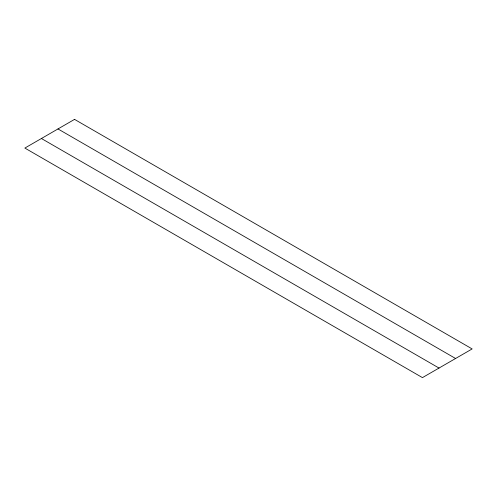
<?xml version="1.0" encoding="UTF-8"?>
<svg xmlns="http://www.w3.org/2000/svg" width="497" height="497" viewBox="0 0 497 497"><rect width="100%" height="100%" fill="white"/><g stroke="black" fill="none" stroke-linecap="round" stroke-linejoin="round"><path stroke-width="0.75" d="M57.981 128.94L455.581 358.492M41.419 138.508L439.019 368.06M74.55 119.379L24.85 148.069L422.45 377.621L472.15 348.931L74.55 119.379"/></g></svg>
